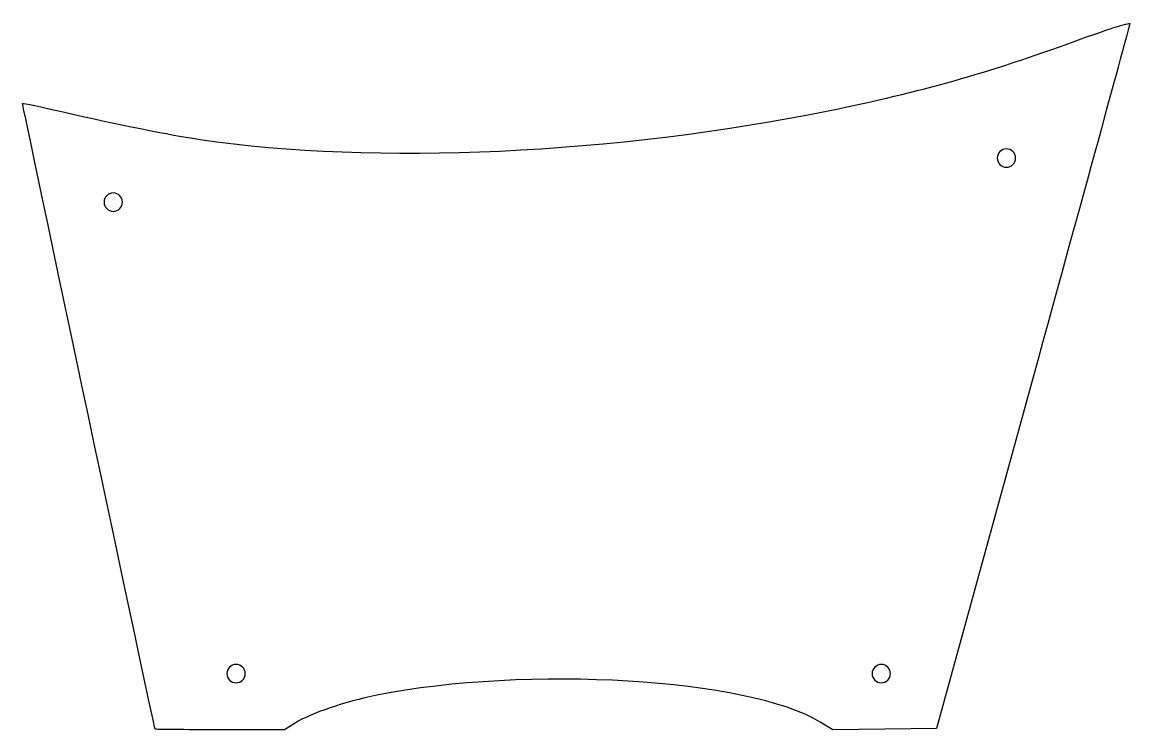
# Model space of a CAD drawing. Extents: x 6 to 175, y 183 to 291.
import ezdxf

# ---------------------------------------------------------------- set-up
doc = ezdxf.new("R2010")
doc.units = 0
doc.layers.add('Layer_1', color=7, linetype='CONTINUOUS')

msp = doc.modelspace()

# ---------------------------------------------------------------- linework, layer by layer
at = {"layer": 'Layer_1', "color": 1}
for p, q in [((160.479346, 236.53239), (145.669606, 182.703366)), ((47.388507, 183.561049), (45.733885, 182.532482)), ((129.807851, 182.519766), (127.866293, 183.708224)), ((25.929199, 182.617924), (25.929199, 182.617924)), ((45.733885, 182.532482), (35.845218, 182.532482)), ((137.738728, 182.611566), (129.807851, 182.519766)), ((145.669606, 182.703366), (137.738728, 182.611566))]:
    msp.add_line(p, q, dxfattribs=at)
for points in [[(175.299907, 290.73326), (175.293954, 290.528745), (168.624702, 266.138352), (160.479346, 236.53239)], [(167.022769, 288.075751), (171.581149, 289.741898), (175.30586, 290.937778), (175.299907, 290.73326)], [(129.342454, 277.411095), (143.239003, 280.241034), (153.647934, 283.187071), (167.022769, 288.075751)], [(25.929199, 182.617924), (25.685515, 183.379077), (5.54718, 278.42908), (5.614443, 278.500605)], [(5.614443, 278.500605), (5.666783, 278.55626), (8.458052, 277.967167), (11.817263, 277.19151)], [(11.817263, 277.19151), (19.833421, 275.34054), (28.423246, 273.611967), (32.833522, 272.962301)], [(32.833522, 272.962301), (59.614657, 269.017259), (96.465827, 270.715994), (129.342454, 277.411095)], [(156.399513, 271.516969), (155.622863, 271.516969), (154.993263, 270.887372), (154.993263, 270.110719)], [(154.993263, 270.110719), (154.993263, 269.334069), (155.622863, 268.704469), (156.399513, 268.704469)], [(157.805763, 270.110719), (157.805763, 270.887372), (157.176163, 271.516969), (156.399513, 271.516969)], [(156.399513, 268.704469), (157.176163, 268.704469), (157.805763, 269.334069), (157.805763, 270.110719)], [(19.504067, 264.765535), (18.727417, 264.765535), (18.097818, 264.135937), (18.097818, 263.359285)], [(18.097818, 263.359285), (18.097818, 262.582635), (18.727417, 261.953035), (19.504067, 261.953035)], [(20.910317, 263.359285), (20.910317, 264.135937), (20.280717, 264.765535), (19.504067, 264.765535)], [(19.504067, 261.953035), (20.280717, 261.953035), (20.910317, 262.582635), (20.910317, 263.359285)], [(38.337434, 192.535875), (37.560784, 192.535875), (36.931185, 191.906278), (36.931185, 191.129625)], [(39.743684, 191.129625), (39.743684, 191.906278), (39.114084, 192.535875), (38.337434, 192.535875)], [(127.866293, 183.708224), (117.01802, 190.348601), (82.815409, 192.41555), (59.89678, 187.81579)], [(137.215409, 192.535875), (136.438759, 192.535875), (135.809159, 191.906278), (135.809159, 191.129625)], [(138.621659, 191.129625), (138.621659, 191.906278), (137.992059, 192.535875), (137.215409, 192.535875)], [(36.931185, 191.129625), (36.931185, 190.352975), (37.560784, 189.723375), (38.337434, 189.723375)], [(38.337434, 189.723375), (39.114084, 189.723375), (39.743684, 190.352975), (39.743684, 191.129625)], [(135.809159, 191.129625), (135.809159, 190.352975), (136.438759, 189.723375), (137.215409, 189.723375)], [(137.215409, 189.723375), (137.992059, 189.723375), (138.621659, 190.352975), (138.621659, 191.129625)], [(59.89678, 187.81579), (55.085795, 186.850225), (49.772022, 185.042724), (47.388507, 183.561049)], [(35.845218, 182.532482), (30.406451, 182.532482), (25.944243, 182.570931), (25.929199, 182.617924)]]:
    msp.add_open_spline(points, degree=3, dxfattribs=at)

doc.saveas('drawing.dxf')
